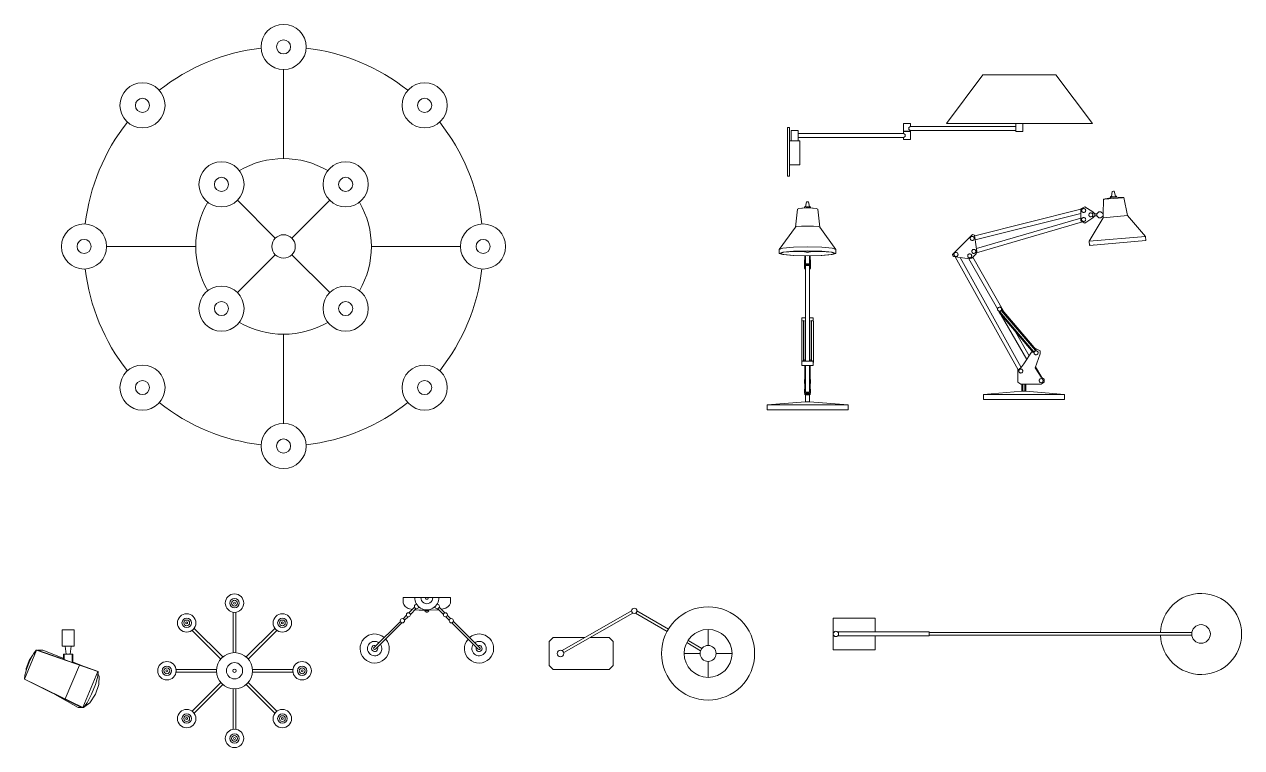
# Model space of a CAD drawing. Header units: millimetres. Extents: x -7623 to 1021, y -3585 to 1235.
# Drawn here: x -3555 to 1021, y -3549 to -831 of the extents above; entities that cross this region are included whole.
import ezdxf

# ---------------------------------------------------------------- set-up
doc = ezdxf.new("R2010")
doc.units = ezdxf.units.MM
doc.layers.add('Lighting', color=253, linetype='Continuous', lineweight=13)

# ---------------------------------------------------------------- blocks, each defined once
blk = doc.blocks.new('12PLMP13')
at = {"color": 0, "linetype": 'ByBlock'}
for p, q in [((7.88, 3), (0, 3)), ((0, 3), (0, -3)), ((7.88, 0.38), (7.88, 3)), ((18, 0.38), (0.83, 0.38)), ((18, 0.38), (18, -0.38)), ((18, 0.25), (67.39, 0.25)), ((0.83, -0.38), (18, -0.38)), ((7.88, -3), (7.88, -0.38)), ((18, -0.25), (67.39, -0.25)), ((0, -3), (7.88, -3))]:
    blk.add_line(p, q, dxfattribs=at)
for centre, radius in [((0.5, 0), 0.5), ((69.12, 0), 1.75)]:
    blk.add_circle(centre, radius, dxfattribs=at)
blk.add_arc((69.12, 0), 7.62, 181.8789, 178.1211, dxfattribs=at)
blk = doc.blocks.new('Chandeliers 053')
at = {"color": 0}
for p, q in [((0, 665.2), (0, 330.1)), ((-173.4, 173.4), (-31.1, 31.1)), ((173.4, 173.4), (31.1, 31.1)), ((-665.2, 0), (-330.1, 0)), ((665.2, 0), (330.1, 0)), ((-31.1, -31.1), (-173.4, -173.4)), ((31.1, -31.1), (173.4, -173.4)), ((0, -665.2), (0, -330.1))]:
    blk.add_line(p, q, dxfattribs=at)
for centre, radius in [((0, 750), 84.8), ((0, 750), 26.5), ((-530.3, 530.3), 84.8), ((530.3, 530.3), 84.8), ((-530.3, 530.3), 26.5), ((530.3, 530.3), 26.5), ((-233.4, 233.4), 84.8), ((233.4, 233.4), 84.8), ((-233.4, 233.4), 26.5), ((233.4, 233.4), 26.5), ((-750, 0), 84.8), ((750, 0), 84.8), ((-750, 0), 26.5), ((0, 0), 44), ((750, 0), 26.5), ((-233.4, -233.4), 84.8), ((233.4, -233.4), 84.8), ((-233.4, -233.4), 26.5), ((233.4, -233.4), 26.5), ((-530.3, -530.3), 84.8), ((530.3, -530.3), 84.8), ((-530.3, -530.3), 26.5), ((530.3, -530.3), 26.5), ((0, -750), 84.8), ((0, -750), 26.5)]:
    blk.add_circle(centre, radius, dxfattribs=at)
for radius, start, end in [(750, 96.4803, 128.5197), (750, 51.4803, 83.5197), (750, 141.4803, 173.5197), (750, 6.4803, 38.5197), (330.1, 59.7576, 120.2424), (330.1, 149.7576, 210.2424), (330.1, 329.7576, 30.2424), (750, 186.4803, 218.5197), (750, 321.4803, 353.5197), (330.1, 239.7576, 300.2424), (750, 231.4803, 263.5197), (750, 276.4803, 308.5197)]:
    blk.add_arc((0, 0), radius, start, end, dxfattribs=at)
blk = doc.blocks.new('table lamp 05')
at = {"color": 0, "linetype": 'ByBlock'}
for p, q in [((310, 160.1), (48.5, 11)), ((315, 151.4), (54.6, 3)), ((443.5, 83), (325, 151.3)), ((448.5, 91.7), (330, 160)), ((15, 60), (0, 45)), ((134.5, 60), (15, 60)), ((225, 60), (154.7, 60)), ((240, 45), (225, 60)), ((574.4, 19.1), (522.1, 49.2)), ((597.5, 30), (597.5, 90)), ((0, 45), (0, -45)), ((240, -45), (240, 45)), ((567.5, 0), (507.5, 0)), ((569.4, 10.4), (517.2, 40.6)), ((627.5, 0), (687.5, 0)), ((0, -45), (15, -60)), ((225, -60), (240, -45)), ((597.5, -30), (597.5, -90)), ((15, -60), (225, -60))]:
    blk.add_line(p, q, dxfattribs=at)
for centre, radius in [((320, 160), 10), ((597.5, 0), 175), ((597.5, 0), 90), ((42.5, 0), 12.5), ((597.5, 0), 30)]:
    blk.add_circle(centre, radius, dxfattribs=at)
blk = doc.blocks.new('lamp056')
at = {"color": 0, "linetype": 'ByBlock'}
for p, q in [((597.1, 106.7), (734.1, 289.6)), ((734.1, 289.6), (1008.5, 289.6)), ((1008.5, 289.6), (1145.7, 106.7)), ((462.2, 106.7), (435.9, 106.7)), ((435.9, 106.7), (435.9, 78.1)), ((455.6, 91.4), (462.2, 95.3)), ((462.2, 95.3), (462.2, 106.7)), ((858.1, 95.3), (462.2, 95.3)), ((1145.7, 106.7), (597.1, 106.7)), ((858.1, 76.2), (858.1, 106.7)), ((884.5, 76.2), (884.5, 106.7)), ((0, -91.4), (0, 91.4)), ((0, 91.4), (7.6, 91.4)), ((7.6, 91.4), (7.6, -91.4)), ((13.5, 41.9), (13.5, 80)), ((13.5, 80), (39.8, 80)), ((39.8, 80), (39.8, 41.9)), ((39.8, 68.6), (435.9, 68.6)), ((39.8, 53.3), (435.9, 53.3)), ((435.9, 78.1), (462.2, 78.1)), ((462.2, 76.2), (435.9, 76.2)), ((435.9, 76.2), (435.9, 68.6)), ((435.9, 68.6), (442.4, 64.8)), ((435.9, 53.3), (442.4, 57.2)), ((435.9, 53.3), (435.9, 45.8)), ((435.9, 45.8), (462.2, 45.8)), ((442.4, 64.8), (442.4, 57.2)), ((455.6, 83.9), (455.6, 91.4)), ((462.2, 80), (455.6, 83.9)), ((462.2, 78.1), (462.2, 80)), ((462.2, 80), (858.1, 80)), ((462.2, 45.8), (462.2, 76.2)), ((858.1, 76.2), (884.5, 76.2)), ((45.7, 41.9), (7.6, 41.9)), ((45.7, -49.5), (45.7, 41.9)), ((0, -91.4), (7.6, -91.4)), ((7.6, -49.5), (45.7, -49.5))]:
    blk.add_line(p, q, dxfattribs=at)
blk = doc.blocks.new('lamp065')
at = {"color": 0, "linetype": 'ByBlock'}
for p, q in [((22.8, 0), (-22.8, 0)), ((-22.8, 0), (-22.8, -61)), ((22.8, -61), (22.8, 0)), ((-164.5, -184.5), (-119.2, -75.8)), ((-130.9, -90.3), (-143.9, -115.5)), ((-130.9, -90.3), (-120.1, -75.8)), ((-120.1, -75.8), (-126, -92)), ((-114.7, -75.8), (-120.1, -75.8)), ((-119.2, -75.8), (111.5, -156)), ((-114.7, -75.8), (-115.3, -77.1)), ((-114.8, -77.3), (-114.7, -75.8)), ((-15.2, -110.8), (-114.7, -75.8)), ((-112.2, -76.6), (-111.1, -75.8)), ((-111.4, -76.9), (-111.1, -75.8)), ((-111.1, -75.8), (-95.3, -75.8)), ((-95.3, -75.8), (-16.3, -107.2)), ((-22.8, -61), (22.8, -61)), ((-17, -106.9), (-17, -91.4)), ((-17, -91.4), (17, -91.4)), ((-16.3, -91.4), (-16.3, -110.4)), ((-15.2, -111.7), (-15.2, -91.4)), ((-7.6, -91.4), (-11.4, -61)), ((11.4, -61), (7.6, -91.4)), ((15.3, -91.4), (15.3, -122.1)), ((16.3, -121.8), (16.3, -91.4)), ((17, -91.4), (17, -120.4)), ((-147, -115.5), (-157.6, -144.7)), ((-143.9, -115.5), (-155.9, -144.7)), ((-147, -115.5), (-133.7, -95.7)), ((15.3, -122.1), (-15.2, -111.7)), ((-10.7, -259.5), (42.3, -132.1)), ((113.3, -156), (15.3, -121.5)), ((16.3, -120.2), (54, -135.1)), ((44.9, -132.1), (44.8, -132.8)), ((-163.5, -169.9), (-164.7, -184.5)), ((-164.7, -184.5), (-162.3, -179.3)), ((-155.9, -144.7), (-163.5, -169.9)), ((-157.9, -151.3), (-157.6, -144.7)), ((111.5, -156), (55, -291.8)), ((111.8, -174.1), (102.2, -205.7)), ((111.8, -174.1), (113.3, -156)), ((112.4, -166.3), (117, -174.1)), ((115.4, -205.7), (117, -174.1)), ((-164.5, -184.5), (-164.7, -184.5)), ((-164.7, -184.5), (50.7, -291.8)), ((55, -291.8), (-164.5, -184.5)), ((87.3, -242.1), (102.2, -205.7)), ((115.4, -205.7), (102.3, -242.1)), ((37.7, -291.8), (-51.6, -240.9)), ((57.5, -291.8), (70.9, -273.6)), ((81.1, -273.6), (57.6, -291.7)), ((87.3, -242.1), (70.9, -273.6)), ((81.1, -273.6), (102.3, -242.1)), ((57.5, -291.8), (37.7, -291.8)), ((55.4, -290.8), (57.5, -291.8))]:
    blk.add_line(p, q, dxfattribs=at)
blk = doc.blocks.new('lamp045')
at = {"color": 0, "linetype": 'ByBlock'}
for p, q in [((331.6, 781.5), (329.5, 762.3)), ((332, 781.6), (331.6, 781.5)), ((333.5, 781.8), (332, 781.6)), ((339.2, 782.3), (333.5, 781.8)), ((337.3, 782.1), (338.7, 782.2)), ((338.7, 782.2), (339.2, 782.3)), ((339.2, 782.3), (344.5, 763.6)), ((299.8, 752.1), (298.5, 694.5)), ((299.8, 752.1), (325.9, 758.1)), ((304.8, 752.5), (299.8, 752.1)), ((304.8, 752.5), (318.8, 753.7)), ((318.8, 753.7), (337.7, 755.3)), ((325.7, 762), (342.7, 763.4)), ((327.2, 762), (325.7, 762)), ((325.7, 762), (325.9, 758.1)), ((325.9, 758.1), (327.6, 758.3)), ((327.2, 762), (331.4, 762.5)), ((343.1, 759.6), (327.6, 758.3)), ((370.6, 758.2), (337.7, 755.3)), ((346.9, 763.8), (342.7, 763.4)), ((343.1, 759.6), (347.2, 760)), ((346.9, 763.8), (348.4, 763.9)), ((347.2, 760), (348.8, 760.1)), ((348.4, 763.9), (348.8, 760.1)), ((348.8, 760.1), (375.6, 758.6)), ((375.6, 758.6), (370.6, 758.2)), ((389.2, 691.1), (375.6, 758.6)), ((213.4, 714.8), (-185, 614.7)), ((-183, 599.5), (213.4, 699.1)), ((228.6, 723.9), (213.4, 716.3)), ((213.4, 716.3), (213.4, 670.6)), ((217.4, 712), (217.1, 710.1)), ((217.1, 710.1), (217.4, 708.1)), ((218.2, 713.9), (217.4, 712)), ((217.4, 708.1), (218.2, 706.2)), ((219.4, 715.4), (218.2, 713.9)), ((218.2, 706.2), (219.4, 704.7)), ((220.9, 716.6), (219.4, 715.4)), ((219.4, 704.7), (220.9, 703.5)), ((222.8, 717.5), (220.9, 716.6)), ((220.9, 703.5), (222.8, 702.7)), ((224.8, 717.7), (222.8, 717.5)), ((222.8, 702.7), (224.8, 702.4)), ((226.7, 717.5), (224.8, 717.7)), ((224.8, 702.4), (226.7, 702.7)), ((228.6, 716.6), (226.7, 717.5)), ((226.7, 702.7), (228.6, 703.5)), ((259.1, 704.9), (228.6, 723.9)), ((230.1, 715.4), (228.6, 716.6)), ((228.6, 703.5), (230.1, 704.7)), ((231.3, 713.9), (230.1, 715.4)), ((230.1, 704.7), (231.3, 706.2)), ((232.1, 712), (231.3, 713.9)), ((231.3, 706.2), (232.1, 708.1)), ((232.4, 710.1), (232.1, 712)), ((232.1, 708.1), (232.4, 710.1)), ((243.9, 693.4), (244.2, 695.4)), ((244.2, 691.5), (243.9, 693.4)), ((244.2, 695.4), (244.9, 697.2)), ((244.9, 689.6), (244.2, 691.5)), ((244.9, 697.2), (246.1, 698.8)), ((246.1, 688), (244.9, 689.6)), ((246.1, 698.8), (247.7, 700.1)), ((247.7, 686.8), (246.1, 688)), ((247.7, 700.1), (249.5, 700.8)), ((249.5, 686.1), (247.7, 686.8)), ((249.5, 700.8), (251.5, 701)), ((251.5, 701), (253.4, 700.8)), ((253.4, 700.8), (255.3, 700.1)), ((255.3, 686.8), (253.4, 686.1)), ((255.3, 700.1), (256.9, 698.8)), ((256.9, 688), (255.3, 686.8)), ((256.9, 698.8), (258.1, 697.2)), ((258.1, 689.6), (256.9, 688)), ((258.1, 697.2), (258.8, 695.4)), ((258.8, 691.5), (258.1, 689.6)), ((258.8, 695.4), (259.1, 693.4)), ((259.1, 693.4), (258.8, 691.5)), ((259.1, 704.9), (266.6, 697.2)), ((259.1, 682), (259.1, 704.9)), ((259.1, 682), (266.6, 689.6)), ((274.4, 697.2), (266.6, 697.2)), ((266.6, 697.2), (266.6, 689.6)), ((266.6, 689.6), (274.4, 689.6)), ((281.9, 704.9), (274.4, 697.2)), ((274.4, 689.6), (274.4, 697.2)), ((274.4, 689.6), (281.9, 682)), ((289.5, 704.9), (281.9, 704.9)), ((298.5, 697.2), (289.5, 704.9)), ((289.5, 682), (298.5, 689.6)), ((298.2, 683), (389.2, 691.1)), ((298.3, 689.5), (298.2, 683)), ((298.5, 689.6), (298.3, 689.5)), ((298.5, 689.6), (298.5, 697.2)), ((457.3, 612.8), (389.2, 691.1)), ((213.4, 680.6), (-178.8, 566.9)), ((-178.8, 551.1), (220.6, 666.8)), ((213.4, 670.6), (228.6, 662.9)), ((217.1, 676.1), (217.4, 678.1)), ((217.4, 674.2), (217.1, 676.1)), ((217.4, 678.1), (218.2, 679.9)), ((218.2, 672.3), (217.4, 674.2)), ((218.2, 679.9), (219.4, 681.5)), ((219.4, 670.7), (218.2, 672.3)), ((219.4, 681.5), (220.9, 682.8)), ((220.9, 669.5), (219.4, 670.7)), ((220.9, 682.8), (222.8, 683.5)), ((222.8, 668.8), (220.9, 669.5)), ((222.8, 683.5), (224.8, 683.7)), ((224.8, 668.5), (222.8, 668.8)), ((224.8, 683.7), (226.7, 683.5)), ((226.7, 668.8), (224.8, 668.5)), ((226.7, 683.5), (228.6, 682.8)), ((228.6, 669.5), (226.7, 668.8)), ((228.6, 682.8), (230.1, 681.5)), ((228.6, 662.9), (259.1, 682)), ((230.1, 670.7), (228.6, 669.5)), ((230.1, 681.5), (231.3, 679.9)), ((231.3, 672.3), (230.1, 670.7)), ((231.3, 679.9), (232.1, 678.1)), ((232.1, 674.2), (231.3, 672.3)), ((232.1, 678.1), (232.4, 676.1)), ((232.4, 676.1), (232.1, 674.2)), ((244.7, 594.2), (298.2, 683)), ((251.5, 685.9), (249.5, 686.1)), ((253.4, 686.1), (251.5, 685.9)), ((281.9, 682), (289.5, 682)), ((-193.4, 620.2), (-268.8, 544.7)), ((-201.5, 607.1), (-201.8, 605.2)), ((-201.8, 605.2), (-201.5, 603.2)), ((-200.8, 608.9), (-201.5, 607.1)), ((-201.5, 603.2), (-200.8, 601.4)), ((-199.6, 610.5), (-200.8, 608.9)), ((-200.8, 601.4), (-199.6, 599.7)), ((-198, 611.8), (-199.6, 610.5)), ((-199.6, 599.7), (-198, 598.5)), ((-196.2, 612.5), (-198, 611.8)), ((-198, 598.5), (-196.2, 597.8)), ((-194.2, 612.7), (-196.2, 612.5)), ((-196.2, 597.8), (-194.2, 597.6)), ((-192.2, 612.5), (-194.2, 612.7)), ((-194.2, 597.6), (-192.2, 597.8)), ((-185.3, 617.5), (-193.4, 620.2)), ((-190.4, 611.8), (-192.2, 612.5)), ((-192.2, 597.8), (-190.4, 598.5)), ((-188.8, 610.5), (-190.4, 611.8)), ((-190.4, 598.5), (-188.8, 599.7)), ((-187.6, 608.9), (-188.8, 610.5)), ((-188.8, 599.7), (-187.6, 601.4)), ((-186.9, 607.1), (-187.6, 608.9)), ((-187.6, 601.4), (-186.9, 603.2)), ((-186.6, 605.2), (-186.9, 607.1)), ((-186.9, 603.2), (-186.6, 605.2)), ((-177.3, 555.6), (-185.3, 617.5)), ((244.7, 594.2), (457.3, 612.8)), ((458.6, 597.6), (246.1, 579)), ((441, 596.1), (440.9, 596.1)), ((458.6, 597.6), (457.3, 612.8)), ((-260.7, 550.3), (-261.9, 548.6)), ((-259.1, 551.4), (-260.7, 550.3)), ((-257.2, 552.2), (-259.1, 551.4)), ((-255.3, 552.5), (-257.2, 552.2)), ((-253.2, 552.2), (-255.3, 552.5)), ((-251.5, 551.4), (-253.2, 552.2)), ((-249.9, 550.3), (-251.5, 551.4)), ((-248.6, 548.6), (-249.9, 550.3)), ((-195.8, 556.3), (-195.7, 558.3)), ((-195.8, 556.3), (-195.7, 554.3)), ((-195.7, 558.3), (-194.9, 560.1)), ((-195.7, 554.3), (-194.9, 552.5)), ((-194.9, 560.1), (-193.7, 561.7)), ((-194.9, 552.5), (-193.7, 550.9)), ((-193.7, 561.7), (-192, 562.9)), ((-193.7, 550.9), (-192, 549.7)), ((-192, 562.9), (-190.3, 563.7)), ((-192, 549.7), (-190.3, 549)), ((-190.3, 563.7), (-188.3, 563.9)), ((-188.3, 563.9), (-186.4, 563.7)), ((-186.4, 563.7), (-184.5, 562.9)), ((-186.4, 549), (-184.5, 549.7)), ((-184.5, 562.9), (-182.8, 561.7)), ((-184.5, 549.7), (-182.8, 550.9)), ((-182.8, 561.7), (-181.6, 560.1)), ((-182.8, 550.9), (-181.6, 552.5)), ((-181.6, 560.1), (-180.9, 558.3)), ((-181.6, 552.5), (-180.9, 554.3)), ((-180.9, 558.3), (-180.7, 556.3)), ((-180.9, 554.3), (-180.7, 556.3)), ((-179.9, 547.5), (-177.3, 555.6)), ((246.1, 579), (244.7, 594.2)), ((249.7, 579.4), (249.9, 579.4)), ((263.5, 580.6), (260.3, 580.3)), ((263.4, 580.6), (263.5, 580.6)), ((-268.8, 544.7), (-266.1, 536.7)), ((-266.1, 536.7), (-204.2, 528.6)), ((-262.6, 546.8), (-262.9, 544.8)), ((-262.9, 544.8), (-262.6, 542.9)), ((-261.9, 548.6), (-262.6, 546.8)), ((-262.6, 542.9), (-261.9, 541)), ((-261.9, 541), (-260.7, 539.5)), ((-260.7, 539.5), (-259.1, 538.3)), ((-259.1, 538.3), (-257.2, 537.5)), ((-22.1, 111), (-258.9, 535.7)), ((-257.2, 537.5), (-255.3, 537.2)), ((-255.3, 537.2), (-253.2, 537.5)), ((-253.2, 537.5), (-251.5, 538.3)), ((-251.5, 538.3), (-249.9, 539.5)), ((-249.9, 539.5), (-248.6, 541)), ((-247.8, 546.8), (-248.6, 548.6)), ((-248.6, 541), (-247.8, 542.9)), ((-247.7, 544.8), (-247.8, 546.8)), ((-247.8, 542.9), (-247.7, 544.8)), ((-240.1, 533.2), (-9.8, 120.4)), ((-211.4, 539.4), (-211.1, 541.4)), ((-211.4, 539.4), (-211.1, 537.4)), ((-211.1, 541.4), (-210.5, 543.2)), ((-211.1, 537.4), (-210.5, 535.6)), ((-209.2, 544.8), (-210.5, 543.2)), ((-210.5, 535.6), (-209.2, 534)), ((-207.6, 546), (-209.2, 544.8)), ((-209.2, 534), (-207.6, 532.8)), ((-205.9, 546.8), (-207.6, 546)), ((-207.6, 532.8), (-205.9, 532.1)), ((-98.9, 340.8), (-206.7, 528.8)), ((-203.8, 547), (-205.9, 546.8)), ((-205.9, 532.1), (-203.8, 531.8)), ((-204.2, 528.6), (-196.1, 531.3)), ((-201.8, 546.8), (-203.8, 547)), ((-203.8, 531.8), (-201.8, 532.1)), ((-200, 546), (-201.8, 546.8)), ((-201.8, 532.1), (-200, 532.8)), ((-198.4, 544.8), (-200, 546)), ((-200, 532.8), (-198.4, 534)), ((-198.4, 544.8), (-197.2, 543.2)), ((-198.4, 534), (-197.2, 535.6)), ((-197.2, 543.2), (-196.5, 541.4)), ((-197.2, 535.6), (-196.5, 537.4)), ((-196.5, 541.4), (-196.2, 539.4)), ((-196.2, 539.4), (-196.5, 537.4)), ((-196.1, 531.3), (-179.9, 547.5)), ((-192.6, 534.8), (-72.4, 325.3)), ((-190.3, 549), (-188.3, 548.6)), ((-188.3, 548.6), (-186.4, 549)), ((-99, 339.1), (-98.8, 341.1)), ((-98.8, 337.1), (-99, 339.1)), ((-98.8, 341.1), (-98.1, 342.9)), ((-98.1, 335.3), (-98.8, 337.1)), ((-98.1, 342.9), (-96.9, 344.5)), ((-96.9, 333.7), (-98.1, 335.3)), ((-96.9, 344.5), (-95.2, 345.7)), ((-95.2, 332.5), (-96.9, 333.7)), ((-95.2, 345.7), (-93.4, 346.5)), ((-93.4, 331.8), (-95.2, 332.5)), ((-91.9, 328.4), (-93.8, 331.8)), ((-93.6, 326.8), (-90.8, 329.3)), ((35, 176.1), (-93.6, 326.8)), ((-93.4, 346.5), (-91.5, 346.7)), ((-91.5, 331.5), (-93.4, 331.8)), ((-91.5, 346.7), (-89.4, 346.5)), ((-89.4, 331.8), (-91.5, 331.5)), ((-85, 334.2), (-90.8, 329.3)), ((-90.8, 329.3), (37.8, 178.6)), ((-89.4, 346.5), (-87.7, 345.7)), ((-87.7, 332.5), (-89.4, 331.8)), ((-87.7, 345.7), (-86, 344.5)), ((-86, 333.7), (-87.7, 332.5)), ((-86.2, 333.1), (-82.1, 336.7)), ((-86, 344.5), (-84.8, 342.9)), ((-84.8, 335.3), (-86, 333.7)), ((43.7, 183.6), (-85, 334.2)), ((-84.8, 342.9), (-84, 341.1)), ((-84, 337.1), (-84.8, 335.3)), ((-84, 341.1), (-83.7, 339.1)), ((-83.7, 339.1), (-84, 337.1)), ((-82.1, 336.7), (46.6, 186)), ((-85.1, 316.6), (10.6, 149.8)), ((19.8, 164.3), (-31.5, 253.9)), ((46.6, 186), (35, 176.1)), ((40.8, 181.1), (43.7, 183.6)), ((43.4, 189.7), (45.7, 190.5)), ((43.7, 183.6), (46.6, 186)), ((45.7, 190.5), (61, 182.9)), ((0.1, 133.4), (30.7, 181.1)), ((35, 176.1), (37.8, 178.6)), ((37.8, 178.6), (40.8, 181.1)), ((38.4, 177.3), (38.1, 175.3)), ((38.1, 175.3), (38.4, 173.3)), ((39.2, 179.1), (38.4, 177.3)), ((38.4, 173.3), (39.2, 171.5)), ((40.4, 180.7), (39.2, 179.1)), ((39.2, 171.5), (40.4, 169.9)), ((41.9, 181.9), (40.4, 180.7)), ((40.4, 169.9), (41.9, 168.7)), ((43.8, 182.6), (41.9, 181.9)), ((61, 171.5), (41.9, 118.1)), ((41.9, 168.7), (43.8, 167.9)), ((45.7, 182.9), (43.8, 182.6)), ((43.8, 167.9), (45.7, 167.7)), ((47.7, 182.6), (45.7, 182.9)), ((45.7, 167.7), (47.7, 167.9)), ((49.5, 181.9), (47.7, 182.6)), ((47.7, 167.9), (49.5, 168.7)), ((51.1, 180.7), (49.5, 181.9)), ((49.5, 168.7), (51.1, 169.9)), ((52.3, 179.1), (51.1, 180.7)), ((51.1, 169.9), (52.3, 171.5)), ((53.1, 177.3), (52.3, 179.1)), ((52.3, 171.5), (53.1, 173.3)), ((53.4, 175.3), (53.1, 177.3)), ((53.1, 173.3), (53.4, 175.3)), ((61, 182.9), (61, 171.5)), ((-22.8, 110.5), (-11.4, 118.1)), ((-22.8, 64.8), (-22.8, 110.5)), ((-18.8, 108.7), (-19, 106.7)), ((-19, 106.7), (-18.8, 104.7)), ((-18.1, 110.5), (-18.8, 108.7)), ((-18.8, 104.7), (-18.1, 102.9)), ((-16.9, 112.1), (-18.1, 110.5)), ((-18.1, 102.9), (-16.9, 101.3)), ((-15.2, 113.3), (-16.9, 112.1)), ((-16.9, 101.3), (-15.2, 100.1)), ((-13.3, 114.1), (-15.2, 113.3)), ((-15.2, 100.1), (-13.3, 99.3)), ((-11.4, 114.3), (-13.3, 114.1)), ((-13.3, 99.3), (-11.4, 99.1)), ((-11.4, 118.1), (0.1, 133.4)), ((-9.4, 114.1), (-11.4, 114.3)), ((-11.4, 99.1), (-9.4, 99.3)), ((-7.6, 113.3), (-9.4, 114.1)), ((-9.4, 99.3), (-7.6, 100.1)), ((-6, 112.1), (-7.6, 113.3)), ((-7.6, 100.1), (-6, 101.3)), ((-4.8, 110.5), (-6, 112.1)), ((-6, 101.3), (-4.8, 102.9)), ((-4, 108.7), (-4.8, 110.5)), ((-4.8, 102.9), (-4, 104.7)), ((-3.9, 106.7), (-4, 108.7)), ((-4, 104.7), (-3.9, 106.7)), ((41.9, 118.1), (64.8, 83.8)), ((43.5, 123), (66.9, 82.3)), ((-11.4, 57.2), (-22.8, 64.8)), ((64.8, 57.2), (-11.4, 57.2)), ((-7.6, 30.5), (-7.6, 57.2)), ((-6.6, 57.2), (-6.6, 30.5)), ((-3.9, 30.5), (-3.9, 57.2)), ((3.9, 30.5), (3.9, 57.2)), ((6.6, 57.2), (6.6, 30.5)), ((7.6, 30.5), (7.6, 57.2)), ((57.2, 70.4), (57.5, 72.5)), ((57.5, 68.5), (57.2, 70.4)), ((57.5, 72.5), (58.1, 74.2)), ((58.1, 66.7), (57.5, 68.5)), ((58.1, 74.2), (59.4, 75.9)), ((59.4, 65.1), (58.1, 66.7)), ((59.4, 75.9), (61, 77.1)), ((61, 63.8), (59.4, 65.1)), ((61, 77.1), (62.8, 77.8)), ((62.8, 63.1), (61, 63.8)), ((62.8, 77.8), (64.8, 78.1)), ((64.8, 62.9), (62.8, 63.1)), ((64.8, 83.8), (76.2, 76.2)), ((64.8, 78.1), (66.8, 77.8)), ((76.2, 64.8), (64.8, 57.2)), ((66.8, 63.1), (64.8, 62.9)), ((66.8, 77.8), (68.6, 77.1)), ((68.6, 63.8), (66.8, 63.1)), ((68.6, 77.1), (70.2, 75.9)), ((70.2, 65.1), (68.6, 63.8)), ((70.2, 75.9), (71.4, 74.2)), ((71.4, 66.7), (70.2, 65.1)), ((71.4, 74.2), (72.1, 72.5)), ((72.1, 68.5), (71.4, 66.7)), ((72.1, 72.5), (72.4, 70.4)), ((72.4, 70.4), (72.1, 68.5)), ((76.2, 76.2), (76.2, 64.8)), ((-152.4, 19.1), (-7.6, 30.5)), ((152.4, 19.1), (-152.4, 19.1)), ((-152.4, 0), (-152.4, 19.1)), ((152.4, 0), (-152.4, 0)), ((7.6, 30.5), (-7.6, 30.5)), ((7.6, 30.5), (152.4, 19.1)), ((152.4, 0), (152.4, 19.1))]:
    blk.add_line(p, q, dxfattribs=at)
blk = doc.blocks.new('lamp046')
at = {"color": 0, "linetype": 'ByBlock'}
for p, q in [((-7.6, 763.5), (-3.8, 781.8)), ((-3.8, 781.8), (-3.4, 782)), ((-1.9, 782.2), (-3.4, 782)), ((-1.9, 782.2), (1.9, 782.2)), ((1.9, 782.2), (3.3, 782)), ((3.3, 782), (3.8, 781.8)), ((3.8, 781.8), (7.5, 763.5)), ((-38.2, 755.2), (-45.7, 686.9)), ((-33, 757), (-38.2, 755.2)), ((-10, 759.6), (-33, 757)), ((-33, 757), (-19.1, 758.2)), ((-19.1, 758.2), (-5.7, 760)), ((-10, 763.3), (-11.5, 762.9)), ((-11.5, 762.9), (-11.5, 759.4)), ((0, 763.9), (-10, 763.3)), ((-5.7, 760), (0, 760.1)), ((9.8, 763.3), (0, 763.9)), ((0, 760.1), (5.7, 760)), ((5.7, 760), (19, 758.2)), ((9.8, 759.6), (5.7, 760)), ((9.8, 763.3), (11.3, 762.9)), ((32.9, 757), (9.8, 759.6)), ((11.3, 762.9), (11.3, 759.4)), ((32.9, 757), (19, 758.2)), ((38.1, 755.2), (32.9, 757)), ((45.7, 686.9), (38.1, 755.2)), ((-45.7, 686.9), (-106.7, 603.4)), ((-45.7, 686.9), (-39.7, 688.9)), ((-22.9, 690.4), (-39.7, 688.9)), ((-22.9, 690.4), (0, 690.9)), ((0, 690.9), (22.8, 690.4)), ((22.8, 690.4), (39.6, 688.9)), ((39.6, 688.9), (45.7, 686.9)), ((106.7, 603.4), (45.7, 686.9)), ((-106.7, 603.4), (-92.4, 608.1)), ((-106.7, 588.2), (-106.7, 603.4)), ((-92.4, 608.1), (-53.3, 611.5)), ((-53.3, 596.3), (-92.4, 593)), ((-89.1, 592.8), (-51.4, 596.1)), ((-51.4, 595.7), (-53.6, 595.9)), ((0, 612.8), (-53.3, 611.5)), ((-53.3, 596.3), (0, 597.6)), ((-53.3, 596.3), (-51.4, 596.1)), ((-51.4, 596.1), (0, 597.3)), ((-11.3, 594.7), (-51.4, 595.7)), ((-15.3, 595.9), (-16.4, 596.8)), ((-13.2, 596.5), (-15.3, 595.9)), ((0, 592.1), (-15.3, 595.9)), ((-15.3, 595.9), (-13.2, 595.2)), ((-13.2, 596.5), (-13.6, 596.9)), ((-13.2, 596.5), (-7.6, 597.1)), ((-7.8, 597.1), (-7.6, 597.1)), ((53.3, 611.5), (0, 612.8)), ((0, 597.6), (53.3, 596.3)), ((0, 597.3), (51.4, 596.1)), ((15.1, 595.9), (0, 592.1)), ((13.1, 595.2), (0, 592.1)), ((7.6, 597.1), (13.1, 596.5)), ((51.4, 595.7), (11.1, 594.7)), ((13.1, 596.5), (13.4, 596.9)), ((13.1, 596.5), (15.1, 595.9)), ((15.1, 595.9), (16.1, 596.8)), ((51.4, 596.1), (51.3, 596.1)), ((51.3, 596.1), (51.4, 595.7)), ((51.4, 596.1), (53.3, 596.3)), ((89.1, 592.8), (51.4, 596.1)), ((51.4, 595.7), (53.5, 595.9)), ((53.3, 611.5), (92.4, 608.1)), ((53.3, 596.3), (92.4, 593)), ((92.4, 608.1), (106.7, 603.4)), ((106.7, 588.2), (106.7, 603.4)), ((-92.4, 593), (-106.7, 588.2)), ((-106.7, 588.2), (-102.9, 588.2)), ((-106.7, 588.2), (-92.4, 583.6)), ((-89.1, 592.8), (-102.9, 588.2)), ((-102.9, 588.2), (-89.1, 583.8)), ((-92.4, 593), (-89.1, 592.8)), ((-89.1, 583.8), (-92.4, 583.6)), ((-92.4, 583.6), (-53.3, 580.2)), ((-51.4, 580.5), (-89.1, 583.8)), ((-53.3, 580.2), (-51.4, 580.5)), ((0, 579), (-53.3, 580.2)), ((-51.4, 580.5), (0, 579.3)), ((-11.5, 531.8), (-11.5, 563.9)), ((-7.6, 563.9), (-11.5, 563.9)), ((-9.6, 579.1), (-9.6, 563.9)), ((-7.6, 579.1), (-7.6, 182.8)), ((-7.6, 563.6), (-7.6, 563.9)), ((0, 579.3), (51.4, 580.5)), ((0, 579), (53.3, 580.2)), ((7.6, 182.8), (7.6, 579.1)), ((7.6, 563.6), (7.6, 563.9)), ((7.6, 563.9), (11.3, 563.9)), ((9.4, 579.1), (9.4, 563.9)), ((11.3, 531.8), (11.3, 563.9)), ((51.4, 580.5), (89.1, 583.8)), ((51.4, 580.5), (53.3, 580.2)), ((53.3, 580.2), (92.4, 583.6)), ((89.1, 592.8), (92.4, 593)), ((102.9, 588.2), (89.1, 592.8)), ((102.9, 588.2), (89.1, 583.8)), ((89.1, 583.8), (92.4, 583.6)), ((92.4, 593), (106.7, 588.2)), ((92.4, 583.6), (106.7, 588.2)), ((106.7, 588.2), (102.9, 588.2)), ((-11.5, 548.9), (-11.5, 548.6)), ((-11.5, 532), (-11.5, 531.8)), ((-11.5, 531.8), (-7.6, 531.8)), ((-9.6, 531.8), (-9.6, 528.6)), ((7.6, 548.9), (-7.6, 548.9)), ((7.6, 546.9), (-7.6, 546.9)), ((-7.6, 546.9), (-7.6, 546.7)), ((-7.6, 544.8), (7.6, 544.8)), ((7.6, 543.1), (-7.6, 543.1)), ((7.6, 531.8), (7.6, 532)), ((11.3, 531.8), (7.6, 531.8)), ((9.4, 531.8), (9.4, 528.6)), ((11.3, 548.6), (11.3, 548.9)), ((11.3, 546.7), (11.3, 546.9)), ((-15.3, 336.6), (-21.8, 334.2)), ((-21.8, 334.2), (-21.8, 178.6)), ((-21, 334.5), (-21, 346.7)), ((-21, 346.7), (-7.6, 346.7)), ((-8.7, 334.2), (-15.3, 336.6)), ((-15.3, 182.8), (-15.3, 336.6)), ((-8.7, 182.8), (-8.7, 334.2)), ((-8.7, 331.7), (-8.7, 331.5)), ((-8.7, 331.5), (-7.6, 331.5)), ((-7.6, 346.7), (-7.6, 346.4)), ((20.9, 346.7), (7.6, 346.7)), ((7.6, 346.7), (7.6, 346.4)), ((7.6, 331.5), (8.6, 331.5)), ((15.1, 336.6), (8.6, 334.2)), ((8.6, 334.2), (8.6, 182.8)), ((8.6, 331.5), (8.6, 331.7)), ((21.8, 334.2), (15.1, 336.6)), ((15.1, 336.6), (15.1, 182.8)), ((20.9, 334.5), (20.9, 346.7)), ((21.8, 178.6), (21.8, 334.2)), ((-21.8, 183.5), (-15.3, 186)), ((-21.8, 183.5), (-20.2, 182.8)), ((-15.3, 186), (-8.7, 183.5)), ((-8.7, 183.5), (-10.5, 182.8)), ((-9.6, 190.5), (-9.6, 182.8)), ((8.6, 183.5), (15.1, 186)), ((8.6, 183.5), (10.2, 182.8)), ((9.4, 182.8), (9.4, 190.5)), ((15.1, 186), (21.8, 183.5)), ((21.8, 183.5), (20.1, 182.8)), ((-21, 178.8), (-21.8, 178.6)), ((-21.8, 178.6), (-21, 178.2)), ((-21, 167.6), (-21, 182.8)), ((20.9, 182.8), (-21, 182.8)), ((-21, 167.6), (-21, 167.8)), ((20.9, 167.6), (-21, 167.6)), ((-9.6, 167.6), (-9.6, 114.2)), ((-7.6, 66.8), (-7.6, 167.6)), ((7.6, 167.6), (7.6, 66.8)), ((9.4, 114.2), (9.4, 167.6)), ((20.9, 182.8), (20.9, 167.6)), ((20.9, 182.6), (20.9, 182.8)), ((20.9, 178.8), (21.8, 178.6)), ((20.9, 178.2), (21.8, 178.6)), ((-11.5, 99.1), (-11.5, 114.2)), ((-11.5, 114.2), (-7.6, 114.2)), ((-7.6, 99.1), (-11.5, 99.1)), ((-9.6, 99.1), (-9.6, 78)), ((-7.6, 114.2), (-7.6, 114)), ((11.3, 114.2), (7.6, 114.2)), ((7.6, 114.2), (7.6, 114)), ((7.6, 99.1), (11.3, 99.1)), ((9.4, 78), (9.4, 99.1)), ((11.3, 99.1), (11.3, 114.2)), ((11.3, 99.3), (11.3, 99.1)), ((-11.5, 62.8), (-11.5, 78)), ((-11.5, 78), (-7.6, 78)), ((-11.5, 62.8), (-11.5, 63)), ((11.3, 62.8), (-11.5, 62.8)), ((-9.6, 62.8), (-9.6, 57.1)), ((-7.6, 78), (-7.6, 77.8)), ((-7.6, 66.8), (7.6, 66.8)), ((-7.6, 59.1), (-7.6, 62.8)), ((7.6, 59.1), (-7.6, 59.1)), ((7.6, 57.1), (-7.6, 57.1)), ((-7.6, 57.1), (-7.6, 30.5)), ((7.6, 77.8), (7.6, 78)), ((7.6, 78), (11.3, 78)), ((7.6, 62.8), (7.6, 59.1)), ((7.6, 30.5), (7.6, 57.1)), ((9.4, 57.1), (9.4, 62.8)), ((11.3, 78), (11.3, 62.8)), ((-152.4, 19), (-7.6, 30.5)), ((-152.4, 0), (-152.4, 19)), ((-152.4, 19), (152.4, 19)), ((152.4, 0), (-152.4, 0)), ((-7.6, 30.5), (7.6, 30.5)), ((7.6, 30.5), (152.4, 19)), ((152.4, 19), (152.4, 0))]:
    blk.add_line(p, q, dxfattribs=at)
blk = doc.blocks.new('lamp top 04')
at = {"color": 0, "linetype": 'ByBlock'}
for p, q in [((-5.3, 67.9), (-5.3, 220)), ((5.3, 67.9), (5.3, 220)), ((-51.8, 44.2), (-159.3, 151.8)), ((-44.2, 51.8), (-151.8, 159.3)), ((44.2, 51.8), (151.8, 159.3)), ((51.8, 44.2), (159.3, 151.8)), ((-67.9, 5.3), (-220, 5.3)), ((67.9, 5.3), (220, 5.3)), ((-67.9, -5.3), (-220, -5.3)), ((-51.8, -44.2), (-159.3, -151.8)), ((51.8, -44.2), (159.3, -151.8)), ((67.9, -5.3), (220, -5.3)), ((-44.2, -51.8), (-151.8, -159.3)), ((-5.3, -67.9), (-5.3, -220)), ((5.3, -67.9), (5.3, -220)), ((44.2, -51.8), (151.8, -159.3))]:
    blk.add_line(p, q, dxfattribs=at)
for centre, radius in [((0, 254.2), 34.6), ((0, 254.2), 17.7), ((0, 254.2), 10.9), ((0, 254.2), 3.7), ((-179.8, 179.8), 34.6), ((-179.8, 179.8), 17.7), ((-179.8, 179.8), 10.9), ((-179.8, 179.8), 3.7), ((179.8, 179.8), 34.6), ((179.8, 179.8), 17.7), ((179.8, 179.8), 10.9), ((179.8, 179.8), 3.7), ((0, 0), 68.1), ((-254.2, 0), 34.6), ((-254.2, 0), 17.7), ((-254.2, 0), 10.9), ((-254.2, 0), 3.7), ((0, 0), 30.6), ((0, 0), 6.39), ((254.2, 0), 34.6), ((254.2, 0), 17.7), ((254.2, 0), 10.9), ((254.2, 0), 3.7), ((-179.8, -179.8), 34.6), ((-179.8, -179.8), 17.7), ((-179.8, -179.8), 10.9), ((-179.8, -179.8), 3.7), ((179.8, -179.8), 34.6), ((179.8, -179.8), 17.7), ((179.8, -179.8), 10.9), ((179.8, -179.8), 3.7), ((0, -254.2), 34.6), ((0, -254.2), 17.7), ((0, -254.2), 10.9), ((0, -254.2), 3.7)]:
    blk.add_circle(centre, radius, dxfattribs=at)
blk = doc.blocks.new('lamp top 019')
at = {"color": 0, "linetype": 'ByBlock'}
for p, q in [((-89.1, 0), (89.1, 0)), ((-89.1, -20.4), (-89.1, 0)), ((89.1, 0), (89.1, -20.4)), ((-86.4, -27.3), (-89.1, -20.4)), ((-81.1, -33.7), (-86.4, -27.3)), ((-70.6, -41.3), (-81.1, -33.7)), ((-54.3, -44.9), (-70.6, -41.3)), ((-67.4, -58), (-46.4, -37)), ((-62, -64.1), (-40.2, -42.3)), ((62, -64.1), (40.2, -42.3)), ((67.4, -58), (46.4, -37)), ((56.6, -44.7), (54.3, -44.9)), ((71.7, -40.5), (56.6, -44.7)), ((80.4, -34.1), (71.7, -40.5)), ((85.3, -28.8), (80.4, -34.1)), ((89.1, -21.2), (85.3, -28.8)), ((-198.9, -189.1), (-99.7, -90.2)), ((-89.7, -80.2), (-76.7, -67.3)), ((-84.2, -86.2), (-70.7, -72.7)), ((-28.6, -47.7), (-44.6, -46.7)), ((1.3, -48.5), (-28.6, -47.7)), ((-7, -52.2), (-5.5, -54.1)), ((-5.5, -54.1), (-3, -55)), ((-3, -55), (2.6, -55)), ((37.6, -46.9), (1.3, -48.5)), ((2.6, -55), (5.2, -54.1)), ((5.2, -54.1), (6.6, -52.2)), ((6.6, -52.2), (7.9, -52.2)), ((7.9, -52.2), (7.9, -50.4)), ((44.1, -46.2), (37.6, -46.9)), ((84.2, -86.2), (70.7, -72.7)), ((89.7, -80.2), (76.7, -67.3)), ((198.9, -189.1), (99.7, -90.2)), ((-193, -194.7), (-93.7, -95.7)), ((193, -194.7), (93.7, -95.7)), ((-200.2, -191.1), (-198.9, -189.1)), ((-200, -193.6), (-200.2, -191.1)), ((-199.2, -195.1), (-200, -193.6)), ((-197.5, -196), (-199.2, -195.1)), ((-195.1, -196), (-197.5, -196)), ((-193, -194.7), (-195.1, -196)), ((193, -194.7), (195.1, -196)), ((195.1, -196), (197.5, -196)), ((197.5, -196), (199.2, -195.1)), ((200.2, -191.1), (198.9, -189.1)), ((199.2, -195.1), (200, -193.6)), ((200, -193.6), (200.2, -191.1))]:
    blk.add_line(p, q, dxfattribs=at)
for points in [[(7.9, -50.4), (-8.2, -50.4), (-8.2, -52.2), (-7, -52.2)], [(-4, -48.3), (-4, -50.4)], [(3.7, -48.4), (3.7, -50.4)]]:
    blk.add_lwpolyline(points, dxfattribs=at)
for centre, radius in [((-92, -87.9), 8.03), ((-69.5, -65.3), 7.52), ((69.5, -65.3), 7.52), ((92, -87.9), 8.03)]:
    blk.add_circle(centre, radius, dxfattribs=at)
for centre, radius, start, end in [((-0.2, -1.5), 45.4, 178.0898, 1.9102), ((-0.2, -1.5), 5.68, 164.534, 15.466), ((-38.4, -34), 8.53, 92.5793, 348.1976), ((-0.2, -1.5), 22.3, 176.1126, 3.8874), ((38.4, -34), 8.53, 191.8024, 87.4207), ((-196.2, -192.2), 54.8, 49.1408, 40.6499), ((-196.2, -192.2), 27.1, 53.4706, 36.258), ((-196.2, -192), 11.4, 64.8383, 23.2354), ((196.2, -192.2), 54.8, 139.3501, 130.8592), ((196.2, -192.2), 27.1, 143.742, 126.5294), ((196.2, -192), 11.4, 156.7646, 115.1617)]:
    blk.add_arc(centre, radius, start, end, dxfattribs=at)

msp = doc.modelspace()

# ---------------------------------------------------------------- block references
at = {"layer": 'Lighting', "color": 18, "true_color": 0x000000}
for name, p in [('Chandeliers 053', (-2580.6, -1665.3)), ('lamp056', (-685.8, -1309.6)), ('lamp045', (202.4, -2240.1)), ('lamp046', (-610.9, -2279.7)), ('lamp top 04', (-2765, -3259.9)), ('lamp top 019', (-2041.9, -2984.1)), ('lamp065', (-3390.3, -3106.3))]:
    msp.add_blockref(name, p, dxfattribs=at)
at = {"layer": 'Lighting', "color": 18, "linetype": 'ByBlock', "true_color": 0x000000, "xscale": 20, "yscale": 20, "zscale": 20}
msp.add_blockref('12PLMP13', (-514.1, -3121.6), dxfattribs=at)
at = {"layer": 'Lighting', "color": 18, "linetype": 'ByBlock', "true_color": 0x000000}
msp.add_blockref('table lamp 05', (-1582.2, -3194.8), dxfattribs=at)

doc.saveas('drawing.dxf')
